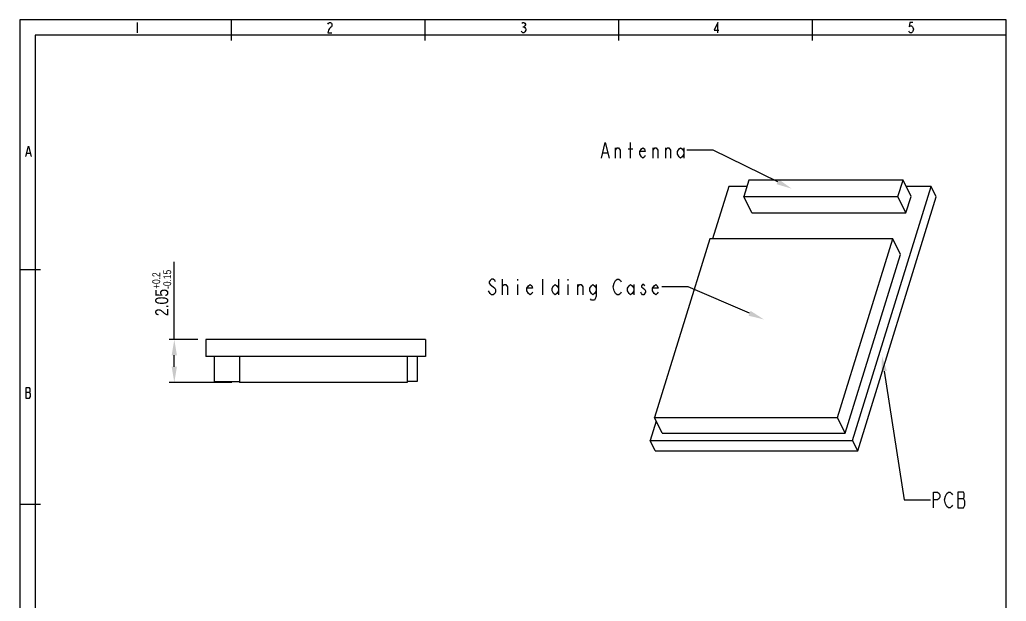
# Model space of a CAD drawing. Extents: x 0 to 189, y 4 to 276.
# Drawn here: x 0 to 188.5, y 164.4 to 275.6 of the extents above; entities that cross this region are included whole.
import ezdxf

# ---------------------------------------------------------------- set-up
doc = ezdxf.new("R2010")
doc.units = 0
doc.header["$LTSCALE"] = 19.36
doc.header["$PDMODE"] = 3
doc.header["$PDSIZE"] = 8
doc.layers.get('0').update_dxf_attribs({"linetype": 'CONTINUOUS'})
doc.layers.get('Defpoints').update_dxf_attribs({"linetype": 'CONTINUOUS'})
doc.styles.get("Standard").update_dxf_attribs({"font": 'txt', "width": 0.8})
doc.dimstyles.new('DIMSTYLE_1', dxfattribs={"dimtxt": 2.5, "dimasz": 3, "dimexe": 1, "dimexo": 1.5, "dimgap": 0.65, "dimtad": 1, "dimlfac": 0.25, "dimdsep": 46, "dimtxsty": 'Standard', "dimblk": '_ARROW_FILLED', "dimcen": 0.09, "dimadec": 0, "dimazin": 0, "dimtol": 1, "dimtp": 0.2, "dimtm": 0.15, "dimtfac": 0.6, "dimtofl": 0, "dimtmove": 0, "dimatfit": 3, "dimldrblk": '_ARROW_FILLED', "dimfxl": 0, "dimtolj": 1, "dimarcsym": 0})

# ---------------------------------------------------------------- blocks, each defined once
blk = doc.blocks.new('_ARROW_FILLED')
at = {"color": 0, "linetype": 'ByBlock'}
blk.add_solid([(0, 0), (-1, 0.167), (-1, -0.167)], dxfattribs=at)
blk = doc.blocks.new('*D7')
at = {"color": 0, "lineweight": -2}
for p, q in [((29.54, 214.4), (29.54, 229.24)), ((34.05, 214.4), (28.54, 214.4)), ((29.54, 209.2), (29.54, 211.4)), ((40.52, 206.2), (28.54, 206.2))]:
    blk.add_line(p, q, dxfattribs=at)
at = {"layer": 'Defpoints', "color": 0}
for p in [(35.55, 214.4), (29.54, 206.2), (42.02, 206.2)]:
    blk.add_point(p, dxfattribs=at)
at = {"color": 0, "lineweight": -2, "xscale": 3, "yscale": 3, "zscale": 3}
for p, rotation in [((29.54, 214.4), 90), ((29.54, 206.2), 270)]:
    blk.add_blockref('_ARROW_FILLED', p, dxfattribs=dict(at, rotation=rotation))
at = {"color": 0, "insert": (27.14, 223.32), "char_height": 2.5, "attachment_point": 5, "rotation": 90}
blk.add_mtext('\\A1;2.05{\\H0.6x;\\S+0.2^ -0.15;}', dxfattribs=at)

msp = doc.modelspace()

# ---------------------------------------------------------------- linework, layer by layer
at = {"color": 0, "linetype": 'Continuous'}
for p, q in [((0, 275.551), (0, 3.653)), ((188.542, 275.551), (0, 275.551)), ((40.487, 271.574), (40.487, 275.551)), ((77.501, 271.574), (77.501, 275.551)), ((114.515, 271.574), (114.515, 275.551)), ((151.529, 271.574), (151.529, 275.551)), ((188.542, 3.653), (188.542, 275.551)), ((22.417, 275.038), (22.417, 273.06)), ((58.88, 274.708), (58.979, 274.873)), ((58.979, 273.555), (58.88, 273.06)), ((58.979, 274.873), (59.176, 275.038)), ((59.176, 273.884), (58.979, 273.555)), ((59.176, 275.038), (59.374, 275.038)), ((59.374, 274.049), (59.176, 273.884)), ((59.374, 275.038), (59.572, 274.873)), ((59.572, 274.214), (59.374, 274.049)), ((59.572, 274.873), (59.671, 274.708)), ((59.671, 274.378), (59.572, 274.214)), ((59.671, 274.708), (59.671, 274.378)), ((95.937, 273.225), (95.838, 273.39)), ((95.937, 274.873), (96.135, 275.038)), ((96.135, 275.038), (96.332, 275.038)), ((96.135, 274.214), (96.332, 274.214)), ((96.332, 275.038), (96.53, 274.873)), ((96.53, 274.378), (96.332, 274.214)), ((96.332, 274.214), (96.53, 274.049)), ((96.53, 274.873), (96.629, 274.708)), ((96.629, 274.543), (96.53, 274.378)), ((96.53, 274.049), (96.629, 273.884)), ((96.728, 273.555), (96.53, 273.225)), ((96.629, 274.708), (96.629, 274.543)), ((96.629, 273.884), (96.728, 273.719)), ((96.728, 273.719), (96.728, 273.555)), ((133.421, 275.038), (132.729, 273.555)), ((132.729, 273.555), (133.619, 273.555)), ((133.421, 273.06), (133.421, 275.038)), ((170.004, 273.225), (169.905, 273.39)), ((170.103, 275.038), (170.004, 274.214)), ((170.004, 274.214), (170.202, 274.378)), ((170.696, 275.038), (170.103, 275.038)), ((170.202, 274.378), (170.4, 274.378)), ((170.4, 274.378), (170.598, 274.214)), ((170.598, 274.214), (170.696, 274.049)), ((170.696, 273.39), (170.598, 273.225)), ((170.696, 274.049), (170.795, 273.719)), ((170.795, 273.719), (170.696, 273.39)), ((2.977, 272.574), (2.977, 37.144)), ((188.542, 272.574), (2.977, 272.574)), ((58.88, 273.06), (59.671, 273.06)), ((96.135, 273.06), (95.937, 273.225)), ((96.332, 273.06), (96.135, 273.06)), ((96.53, 273.225), (96.332, 273.06)), ((170.202, 273.06), (170.004, 273.225)), ((170.4, 273.06), (170.202, 273.06)), ((170.598, 273.225), (170.4, 273.06)), ((1.181, 249.412), (1.675, 251.39)), ((1.675, 251.39), (2.169, 249.412)), ((111.16, 249.092), (111.91, 252.092)), ((111.91, 252.092), (112.66, 249.092)), ((113.86, 249.092), (113.86, 251.092)), ((113.86, 250.592), (114.16, 251.092)), ((114.16, 251.092), (114.46, 251.092)), ((114.46, 251.092), (114.76, 250.592)), ((116.26, 250.842), (117.16, 250.842)), ((116.71, 249.092), (116.71, 252.092)), ((118.51, 250.342), (118.81, 250.842)), ((118.81, 250.842), (119.11, 251.092)), ((119.11, 251.092), (119.41, 250.842)), ((119.41, 250.842), (119.56, 250.342)), ((121.06, 249.092), (121.06, 251.092)), ((121.06, 250.592), (121.36, 251.092)), ((121.36, 251.092), (121.66, 251.092)), ((121.66, 251.092), (121.96, 250.592)), ((123.46, 249.092), (123.46, 251.092)), ((123.46, 250.592), (123.76, 251.092)), ((123.76, 251.092), (124.06, 251.092)), ((124.06, 251.092), (124.36, 250.592)), ((125.71, 250.342), (126.01, 250.842)), ((126.01, 250.842), (126.31, 251.092)), ((126.31, 251.092), (126.61, 250.842)), ((126.61, 250.842), (126.91, 250.342)), ((126.91, 251.092), (126.91, 249.092)), ((1.378, 250.071), (1.971, 250.071)), ((111.46, 250.092), (112.36, 250.092)), ((114.76, 250.592), (114.76, 249.092)), ((118.51, 249.842), (118.51, 250.342)), ((119.56, 250.342), (118.51, 250.342)), ((118.81, 249.342), (118.51, 249.842)), ((119.11, 249.092), (118.81, 249.342)), ((119.41, 249.342), (119.11, 249.092)), ((119.56, 249.592), (119.41, 249.342)), ((121.96, 250.592), (121.96, 249.092)), ((124.36, 250.592), (124.36, 249.092)), ((125.71, 249.842), (125.71, 250.342)), ((126.01, 249.342), (125.71, 249.842)), ((126.31, 249.092), (126.01, 249.342)), ((126.61, 249.342), (126.31, 249.092)), ((126.91, 249.842), (126.61, 249.342)), ((132.51, 250.592), (127.51, 250.592)), ((144.862, 244.559), (132.51, 250.592)), ((135.502, 243.69), (132.406, 233.67)), ((138.978, 243.69), (135.502, 243.69)), ((139.341, 244.865), (138.373, 241.731)), ((168.815, 244.865), (139.341, 244.865)), ((159.179, 195.123), (174.187, 243.69)), ((167.847, 241.731), (168.815, 244.865)), ((170.341, 241.757), (168.815, 244.865)), ((174.187, 243.69), (169.392, 243.69)), ((175.163, 241.7), (174.187, 243.69)), ((139.898, 238.623), (138.373, 241.731)), ((138.373, 241.731), (167.847, 241.731)), ((160.155, 193.134), (175.163, 241.7)), ((169.372, 238.623), (167.847, 241.731)), ((169.372, 238.623), (170.341, 241.757)), ((139.898, 238.623), (169.372, 238.623)), ((131.862, 233.67), (121.308, 199.517)), ((166.862, 233.67), (131.862, 233.67)), ((156.308, 199.517), (166.862, 233.67)), ((168.327, 230.686), (166.862, 233.67)), ((157.773, 196.533), (168.327, 230.686)), ((3.977, 227.72), (0, 227.72)), ((89.892, 225.71), (89.742, 225.46)), ((89.742, 225.46), (89.742, 225.21)), ((89.742, 225.21), (89.892, 224.96)), ((90.192, 225.96), (89.892, 225.71)), ((89.892, 224.96), (90.492, 224.46)), ((90.492, 225.96), (90.192, 225.96)), ((90.792, 225.71), (90.492, 225.96)), ((90.492, 224.46), (90.792, 224.21)), ((90.942, 225.46), (90.792, 225.71)), ((92.292, 222.96), (92.292, 225.96)), ((92.292, 224.71), (92.592, 224.96)), ((92.592, 224.96), (92.892, 224.96)), ((92.892, 224.96), (93.192, 224.46)), ((93.192, 224.46), (93.192, 222.96)), ((95.142, 225.96), (95.142, 225.71)), ((95.142, 224.96), (95.142, 222.96)), ((96.942, 224.21), (97.242, 224.71)), ((97.242, 224.71), (97.542, 224.96)), ((97.542, 224.96), (97.842, 224.71)), ((97.842, 224.71), (97.992, 224.21)), ((99.942, 222.96), (99.942, 225.96)), ((101.742, 224.21), (102.042, 224.71)), ((102.042, 224.71), (102.342, 224.96)), ((102.342, 224.96), (102.642, 224.71)), ((102.642, 224.71), (102.942, 224.21)), ((102.942, 225.96), (102.942, 222.96)), ((104.742, 225.96), (104.742, 225.71)), ((104.742, 224.96), (104.742, 222.96)), ((106.692, 222.96), (106.692, 224.96)), ((106.692, 224.46), (106.992, 224.96)), ((106.992, 224.96), (107.292, 224.96)), ((107.292, 224.96), (107.592, 224.46)), ((107.592, 224.46), (107.592, 222.96)), ((108.942, 224.21), (109.242, 224.71)), ((109.242, 224.71), (109.542, 224.96)), ((109.542, 224.96), (109.842, 224.71)), ((109.842, 224.71), (110.142, 224.21)), ((110.142, 224.96), (110.142, 222.71)), ((113.442, 224.46), (113.592, 225.21)), ((113.592, 223.71), (113.442, 224.46)), ((113.592, 225.21), (113.892, 225.71)), ((113.892, 225.71), (114.192, 225.96)), ((114.192, 225.96), (114.492, 225.96)), ((114.492, 225.96), (114.792, 225.71)), ((114.792, 225.71), (114.942, 225.46)), ((116.142, 224.21), (116.442, 224.71)), ((116.442, 224.71), (116.742, 224.96)), ((116.742, 224.96), (117.042, 224.71)), ((117.042, 224.71), (117.342, 224.21)), ((117.342, 224.96), (117.342, 222.96)), ((118.992, 224.96), (118.842, 224.71)), ((118.842, 224.71), (118.842, 224.46)), ((118.842, 224.46), (119.142, 224.21)), ((119.292, 224.96), (118.992, 224.96)), ((119.442, 224.71), (119.292, 224.96)), ((120.942, 224.21), (121.242, 224.71)), ((121.242, 224.71), (121.542, 224.96)), ((121.542, 224.96), (121.842, 224.71)), ((121.842, 224.71), (121.992, 224.21)), ((127.742, 224.46), (122.742, 224.46)), ((139.486, 219.43), (127.742, 224.46)), ((89.892, 223.21), (89.592, 223.71)), ((90.192, 222.96), (89.892, 223.21)), ((90.492, 222.96), (90.192, 222.96)), ((90.792, 223.21), (90.492, 222.96)), ((90.792, 224.21), (90.942, 223.96)), ((90.942, 223.46), (90.792, 223.21)), ((90.942, 223.96), (90.942, 223.46)), ((96.942, 223.71), (96.942, 224.21)), ((97.992, 224.21), (96.942, 224.21)), ((97.242, 223.21), (96.942, 223.71)), ((97.542, 222.96), (97.242, 223.21)), ((97.842, 223.21), (97.542, 222.96)), ((97.992, 223.46), (97.842, 223.21)), ((101.742, 223.71), (101.742, 224.21)), ((102.042, 223.21), (101.742, 223.71)), ((102.342, 222.96), (102.042, 223.21)), ((102.642, 223.21), (102.342, 222.96)), ((102.942, 223.71), (102.642, 223.21)), ((108.942, 223.71), (108.942, 224.21)), ((109.242, 223.21), (108.942, 223.71)), ((109.542, 222.96), (109.242, 223.21)), ((109.842, 223.21), (109.542, 222.96)), ((110.142, 223.71), (109.842, 223.21)), ((110.142, 222.71), (109.992, 222.21)), ((113.742, 223.46), (113.592, 223.71)), ((113.892, 223.21), (113.742, 223.46)), ((114.192, 222.96), (113.892, 223.21)), ((114.492, 222.96), (114.192, 222.96)), ((114.792, 223.21), (114.492, 222.96)), ((114.942, 223.46), (114.792, 223.21)), ((116.142, 223.71), (116.142, 224.21)), ((116.442, 223.21), (116.142, 223.71)), ((116.742, 222.96), (116.442, 223.21)), ((117.042, 223.21), (116.742, 222.96)), ((117.342, 223.71), (117.042, 223.21)), ((118.842, 223.21), (118.692, 223.46)), ((118.992, 222.96), (118.842, 223.21)), ((119.292, 222.96), (118.992, 222.96)), ((119.142, 224.21), (119.442, 223.96)), ((119.592, 223.46), (119.292, 222.96)), ((119.442, 223.96), (119.592, 223.71)), ((119.592, 223.71), (119.592, 223.46)), ((120.942, 223.71), (120.942, 224.21)), ((121.992, 224.21), (120.942, 224.21)), ((121.242, 223.21), (120.942, 223.71)), ((121.542, 222.96), (121.242, 223.21)), ((121.842, 223.21), (121.542, 222.96)), ((121.992, 223.46), (121.842, 223.21)), ((109.242, 221.96), (109.092, 222.21)), ((109.842, 221.96), (109.242, 221.96)), ((109.992, 222.21), (109.842, 221.96)), ((35.545, 214.403), (35.545, 211.203)), ((77.545, 214.403), (35.545, 214.403)), ((77.545, 214.403), (77.545, 211.203)), ((77.545, 211.203), (35.545, 211.203)), ((42.018, 211.203), (42.018, 206.203)), ((74.018, 211.203), (74.018, 206.203)), ((165.23, 208.357), (169.047, 183.751)), ((74.018, 206.203), (42.018, 206.203)), ((1.873, 205.168), (1.181, 205.168)), ((1.181, 205.168), (1.181, 203.191)), ((1.181, 204.344), (1.873, 204.344)), ((1.971, 205.004), (1.873, 205.168)), ((1.873, 204.344), (1.971, 204.509)), ((1.971, 204.18), (1.873, 204.344)), ((1.971, 204.509), (1.971, 205.004)), ((2.07, 204.015), (1.971, 204.18)), ((2.07, 203.521), (2.07, 204.015)), ((1.181, 203.191), (1.873, 203.191)), ((1.873, 203.191), (2.07, 203.521)), ((121.642, 198.837), (120.494, 195.123)), ((122.772, 196.533), (121.308, 199.517)), ((121.308, 199.517), (156.308, 199.517)), ((157.773, 196.533), (156.308, 199.517)), ((122.772, 196.533), (157.773, 196.533)), ((121.471, 193.134), (120.494, 195.123)), ((120.494, 195.123), (159.179, 195.123)), ((160.155, 193.134), (159.179, 195.123)), ((121.471, 193.134), (160.155, 193.134)), ((174.647, 182.251), (174.647, 185.251)), ((174.647, 185.251), (175.397, 185.251)), ((175.397, 185.251), (175.697, 185.001)), ((175.697, 185.001), (175.847, 184.751)), ((177.047, 184.751), (177.197, 185.001)), ((177.197, 185.001), (177.497, 185.251)), ((177.497, 185.251), (177.797, 185.251)), ((177.797, 185.251), (178.097, 185.001)), ((178.097, 185.001), (178.247, 184.751)), ((179.297, 185.251), (179.297, 182.251)), ((180.347, 185.251), (179.297, 185.251)), ((180.497, 185.001), (180.347, 185.251)), ((180.497, 184.251), (180.497, 185.001)), ((169.047, 183.751), (174.047, 183.751)), ((175.397, 183.751), (174.647, 183.751)), ((175.697, 184.001), (175.397, 183.751)), ((175.847, 184.251), (175.697, 184.001)), ((175.847, 184.751), (175.847, 184.251)), ((176.747, 183.751), (176.897, 184.501)), ((176.897, 183.001), (176.747, 183.751)), ((176.897, 184.501), (177.047, 184.751)), ((177.197, 182.501), (176.897, 183.001)), ((179.297, 184.001), (180.347, 184.001)), ((180.347, 184.001), (180.497, 184.251)), ((180.497, 183.751), (180.347, 184.001)), ((180.647, 183.501), (180.497, 183.751)), ((180.647, 182.751), (180.647, 183.501)), ((3.977, 182.866), (0, 182.866)), ((177.497, 182.251), (177.197, 182.501)), ((177.797, 182.251), (177.497, 182.251)), ((178.097, 182.501), (177.797, 182.251)), ((178.247, 182.751), (178.097, 182.501)), ((179.297, 182.251), (180.347, 182.251)), ((180.347, 182.251), (180.497, 182.501)), ((180.497, 182.501), (180.647, 182.751))]:
    msp.add_line(p, q, dxfattribs=at)
for p, q in [((37.145, 211.203), (37.145, 206.403)), ((75.945, 211.203), (75.945, 206.403)), ((37.145, 206.403), (42.018, 206.403)), ((75.945, 206.403), (74.018, 206.403))]:
    msp.add_line(p, q)

# ---------------------------------------------------------------- block references
at = {"color": 0, "linetype": 'Continuous', "xscale": 3, "yscale": 3, "zscale": 3}
for p, rotation in [((147.558, 243.242), 333.9679525744588), ((142.244, 218.249), 336.81463260623), ((164.771, 211.322), 98.81716990483619)]:
    msp.add_blockref('_ARROW_FILLED', p, dxfattribs=dict(at, rotation=rotation))

# ---------------------------------------------------------------- dimensions: what is measured, and where the dimension line sits
dim = msp.add_linear_dim(base=(29.537, 206.203), p1=(35.545, 214.403), p2=(42.018, 206.203), angle=90, dimstyle='DIMSTYLE_1')
dim.commit()
dim.dimension.update_dxf_attribs({"geometry": '*D7', "text_midpoint": (29.537, 223.32), "dimtype": 160})

doc.saveas('drawing.dxf')
